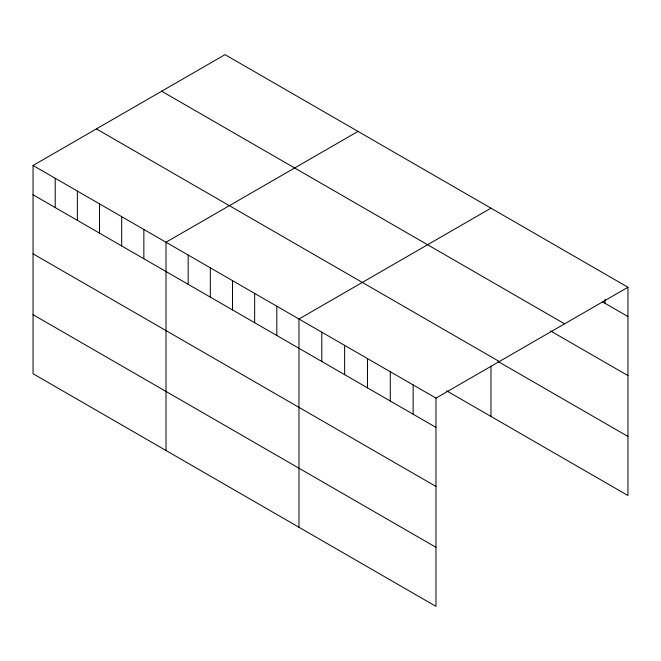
<?xml version="1.0" encoding="UTF-8"?>
<svg xmlns="http://www.w3.org/2000/svg" width="661" height="661" viewBox="0 0 661 661"><rect width="100%" height="100%" fill="white"/><g stroke="black" fill="none" stroke-linecap="round" stroke-linejoin="round"><path stroke-width="0.99" d="M33.05 165.481L435.963 398.104L435.963 606.36L33.05 373.746L33.05 165.481L225.037 54.64L627.95 287.254L627.95 495.519L446.638 390.841M357.998 131.399L166.01 242.248L166.01 450.505M490.958 208.165L298.97 319.007L298.97 527.271M435.963 398.104L627.95 287.254M602.485 301.846L627.95 316.545M161.681 91.218L564.593 323.832M550.671 330.996L627.95 375.605M96.407 128.903L499.319 361.517M497.989 361.427L627.95 436.458M33.05 194.772L435.963 427.394M33.05 253.832L435.963 486.455M33.05 314.686L435.963 547.3M605.121 299.326L605.121 303.366M490.958 366.227L490.958 416.43M413.133 384.917L413.133 414.207M390.296 371.738L390.296 401.029M367.466 358.551L367.466 387.85M344.637 345.373L344.637 374.663M321.8 332.194L321.8 361.484M276.81 306.217L276.81 335.507M254.65 293.418L254.65 322.717M232.49 280.628L232.49 309.918M210.33 267.837L210.33 297.128M188.17 255.039L188.17 284.329M143.85 229.45L143.85 258.74M121.69 216.659L121.69 245.95M99.53 203.861L99.53 233.159M77.37 191.07L77.37 220.361M55.21 178.272L55.21 207.571"/></g></svg>
